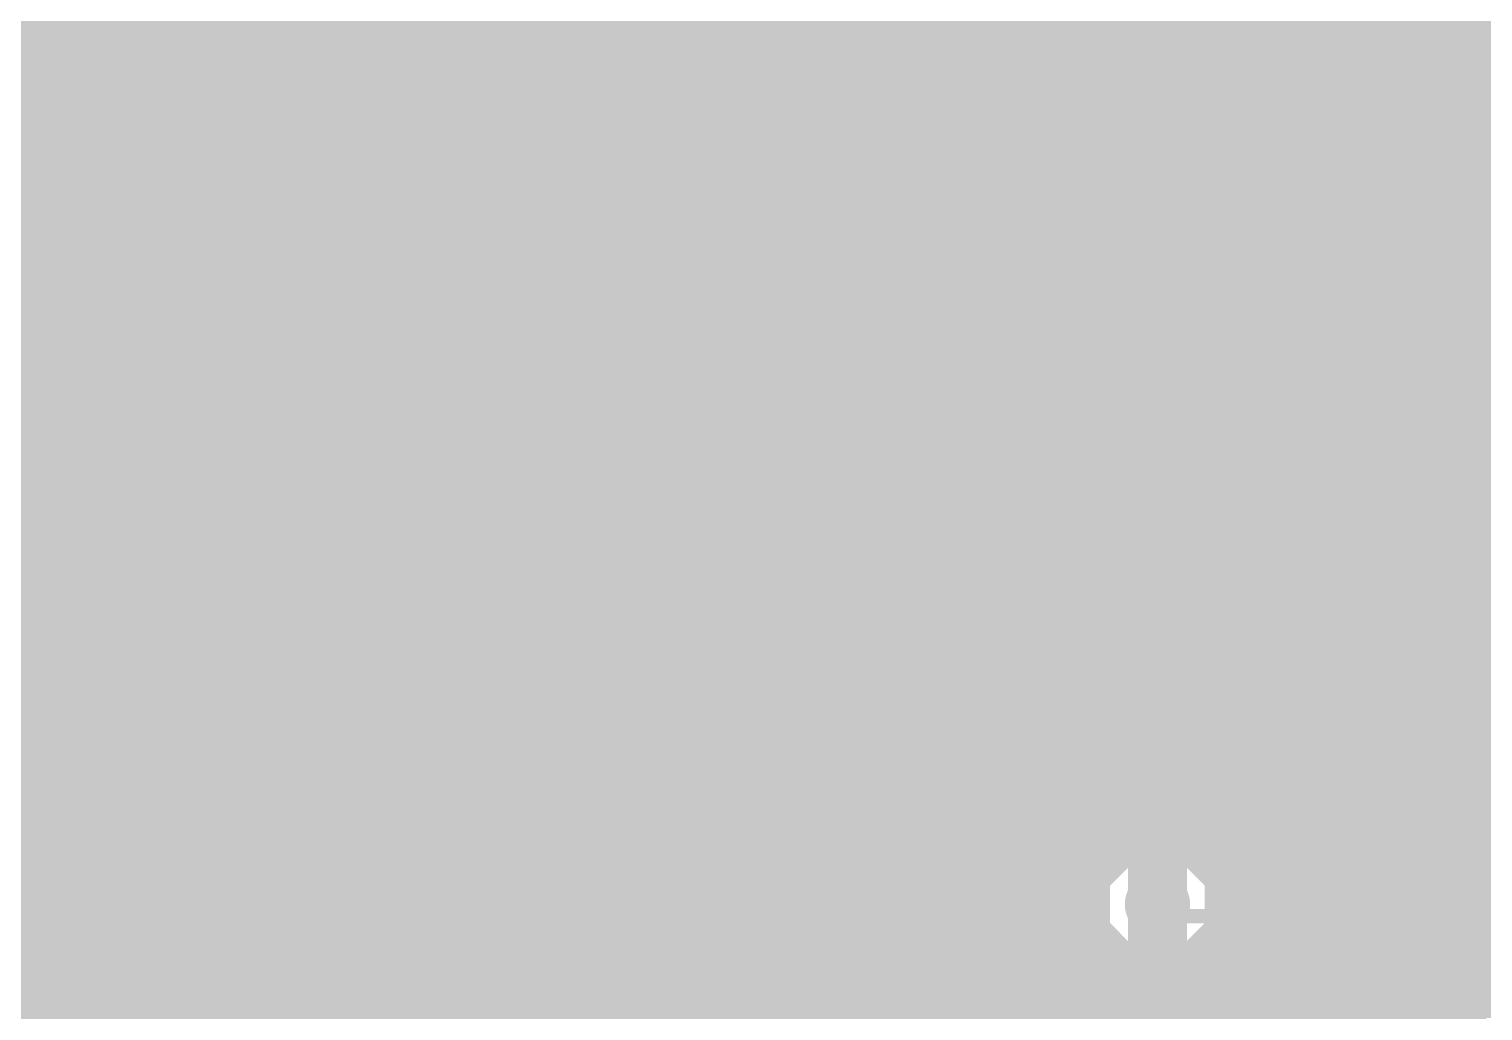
# Model space of a CAD drawing. Extents: x -5 to 208, y -5 to 206.
# Drawn here: x 35.77 to 51.37, y 88.9 to 99.43 of the extents above; entities that cross this region are included whole.
import ezdxf

# ---------------------------------------------------------------- set-up
doc = ezdxf.new("R2010")
doc.units = 0
doc.header["$MEASUREMENT"] = 0
doc.layers.get('0').update_dxf_attribs({"linetype": 'CONTINUOUS'})
for name, color, linetype in [('22-301-0_BOT', 7, 'CONTINUOUS'), ('22-301-0_DRD', 7, 'CONTINUOUS'), ('22-301-0_IN1', 1, 'CONTINUOUS'), ('22-301-0_IN2', 4, 'CONTINUOUS'), ('22-301-0_SMT', 5, 'CONTINUOUS'), ('22-301-0_SPT', 10, 'CONTINUOUS'), ('22-301-0_SST', 14, 'CONTINUOUS'), ('22-301-0_TOP', 9, 'CONTINUOUS'), ('THRUHOLE_TAP', 13, 'CONTINUOUS')]:
    doc.layers.add(name, color=color, linetype=linetype)

# ---------------------------------------------------------------- blocks, each defined once
blk = doc.blocks.new('ROUND_66')
at = {"const_width": 0.35052}
blk.add_lwpolyline([(-0.17526, 0, 1), (0.17526, 0, 1)], format="xyb", close=True, dxfattribs=at)
blk = doc.blocks.new('ROUND_68')
at = {"const_width": 0.35052}
blk.add_lwpolyline([(-0.17526, 0, 1), (0.17526, 0, 1)], format="xyb", close=True, dxfattribs=at)
blk = doc.blocks.new('RECTANGLE_6')
blk.add_solid([(0.4826, 0.4064), (0.4826, -0.4064), (-0.4826, 0.4064), (-0.4826, -0.4064)])
blk = doc.blocks.new('RECTANGLE_52')
blk.add_solid([(1.5494, 1.2065), (1.5494, -1.2065), (-1.5494, 1.2065), (-1.5494, -1.2065)])
blk = doc.blocks.new('RECTANGLE_53')
blk.add_solid([(0.3048, 0.9525), (0.3048, -0.9525), (-0.3048, 0.9525), (-0.3048, -0.9525)])
blk = doc.blocks.new('ROUND_73')
at = {"const_width": 0.10033}
blk.add_lwpolyline([(-0.050164, 0, 1), (0.050164, 0, 1)], format="xyb", close=True, dxfattribs=at)

msp = doc.modelspace()

# ---------------------------------------------------------------- linework, layer by layer
at = {"layer": '22-301-0_BOT'}
for points, const_width in [([(46.736, 149.2885), (46.736, 96.02216)], 0.254), ([(46.9646, 149.2885), (46.9646, 96.0247)], 0.254), ([(47.1932, 149.2885), (47.1932, 95.96374)], 0.254), ([(47.4218, 149.2885), (47.4218, 95.82404)], 0.254), ([(47.6504, 149.2885), (47.6504, 95.51416)], 0.254), ([(47.879, 149.2885), (47.879, 90.90152)], 0.254), ([(48.1076, 149.2885), (48.1076, 90.8685)], 0.254), ([(48.3362, 149.2885), (48.3362, 90.76944)], 0.254), ([(48.5648, 149.2885), (48.5648, 90.55862)], 0.254), ([(48.7934, 149.2885), (48.7934, 89.27846)], 0.254), ([(49.022, 149.2885), (49.022, 89.04986)], 0.254), ([(49.2506, 149.2885), (49.2506, 88.82126)], 0.254), ([(49.4792, 149.2885), (49.4792, 88.59266)], 0.254), ([(49.7078, 149.2885), (49.7078, 88.36406)], 0.254), ([(49.9364, 149.2885), (49.9364, 88.13546)], 0.254), ([(50.165, 149.2885), (50.165, 87.90686)], 0.254), ([(50.3936, 149.2885), (50.3936, 87.67826)], 0.254), ([(50.6222, 149.2885), (50.6222, 87.44966)], 0.254), ([(50.8508, 149.2885), (50.8508, 87.22106)], 0.254), ([(39.4208, 141.351), (39.4208, 94.83598)], 0.254), ([(41.9354, 141.3891), (41.9354, 90.62466)], 0.254), ([(39.1922, 141.20114), (39.1922, 94.8182)], 0.254), ([(41.7068, 141.1732), (41.7068, 90.39606)], 0.254), ([(42.164, 141.12494), (42.164, 90.73388)], 0.254), ([(39.6494, 141.10208), (39.6494, 94.79026)], 0.254), ([(41.4782, 140.98524), (41.4782, 71.6915)], 0.254), ([(39.878, 140.93952), (39.878, 94.67088)], 0.254), ([(40.1066, 140.8303), (40.1066, 94.41942)], 0.254), ([(41.2496, 140.86078), (41.2496, 71.6915)], 0.254), ([(40.3352, 140.76172), (40.3352, 72.54494)], 0.254), ([(40.5638, 140.73378), (40.5638, 72.40524)], 0.254), ([(40.7924, 140.73886), (40.7924, 72.09536)], 0.254), ([(41.021, 140.7795), (41.021, 71.6915)], 0.254), ([(37.1348, 133.07568), (37.1348, 94.76994)], 0.254), ([(37.3634, 133.08584), (37.3634, 94.8309)], 0.254), ([(38.9636, 133.15188), (38.9636, 94.73438)], 0.254), ([(35.7632, 132.69976), (35.7632, 86.91626)], 0.254), ([(36.9062, 132.72262), (36.9062, 94.63024)], 0.254), ([(37.592, 132.77596), (37.592, 94.82836)], 0.254), ([(38.735, 132.79882), (38.735, 94.55658)], 0.254), ([(35.9918, 132.55752), (35.9918, 81.84134)], 0.254), ([(36.6776, 132.57022), (36.6776, 94.32036)], 0.254), ([(37.8206, 132.63372), (37.8206, 94.75978)], 0.254), ([(38.0492, 132.5753), (38.0492, 94.60738)], 0.254), ([(38.2778, 132.57784), (38.2778, 94.25432)], 0.254), ([(38.5064, 132.64642), (38.5064, 74.03846)], 0.254), ([(36.2204, 132.4991), (36.2204, 82.26298)], 0.254), ([(36.449, 132.50164), (36.449, 82.42808)], 0.254), ([(42.3926, 131.38404), (42.3926, 90.77198)], 0.254), ([(42.6212, 131.07416), (42.6212, 90.74912)], 0.254), ([(42.8498, 130.93192), (42.8498, 90.65768)], 0.254), ([(43.0784, 130.8735), (43.0784, 91.24442)], 0.254), ([(44.6786, 126.30658), (44.6786, 71.6915)], 0.254), ([(43.307, 126.16942), (43.307, 91.49588)], 0.254), ([(43.5356, 125.98908), (43.5356, 91.61526)], 0.254), ([(44.45, 126.05512), (44.45, 91.38158)], 0.254), ([(43.7642, 125.9078), (43.7642, 91.66098)], 0.254), ([(43.9928, 125.89002), (43.9928, 91.6432)], 0.254), ([(44.2214, 125.93574), (44.2214, 91.55938)], 0.254), ([(51.054, 106.4387), (51.054, 87.01786)], 0.254), ([(44.9072, 102.21468), (44.9072, 71.6915)], 0.254), ([(46.5074, 102.14864), (46.5074, 95.95358)], 0.254), ([(45.1358, 101.86162), (45.1358, 71.6915)], 0.254), ([(46.2788, 101.83876), (46.2788, 95.80118)], 0.254), ([(45.3644, 101.70922), (45.3644, 71.6915)], 0.254), ([(45.593, 101.64064), (45.593, 71.6915)], 0.254), ([(45.8216, 101.6381), (45.8216, 71.6915)], 0.254), ([(46.0502, 101.69652), (46.0502, 95.44812)], 0.254), ([(51.054, 99.4918), (27.8765, 99.4918)], 0.254), ([(51.054, 99.2632), (27.8765, 99.2632)], 0.254), ([(51.054, 99.0346), (27.8765, 99.0346)], 0.254), ([(51.054, 98.806), (27.8765, 98.806)], 0.254), ([(51.054, 98.5774), (27.8765, 98.5774)], 0.254), ([(51.054, 98.3488), (27.8765, 98.3488)], 0.254), ([(51.054, 98.1202), (27.8765, 98.1202)], 0.254), ([(51.054, 97.8916), (27.8765, 97.8916)], 0.254), ([(51.054, 97.663), (27.8765, 97.663)], 0.254), ([(51.054, 97.4344), (27.8765, 97.4344)], 0.254), ([(51.054, 97.2058), (27.8765, 97.2058)], 0.254), ([(51.054, 96.9772), (27.88666, 96.9772)], 0.254), ([(51.054, 96.7486), (28.11526, 96.7486)], 0.254), ([(51.054, 96.52), (28.34386, 96.52)], 0.254), ([(51.054, 96.2914), (28.57246, 96.2914)], 0.254), ([(51.054, 96.0628), (28.80106, 96.0628)], 0.254), ([(46.31436, 95.8342), (29.02966, 95.8342)], 0.254), ([(51.054, 95.8342), (47.4091, 95.8342)], 0.254), ([(46.12132, 95.6056), (29.25826, 95.6056)], 0.254), ([(51.054, 95.6056), (47.60468, 95.6056)], 0.254), ([(46.02988, 95.377), (29.48686, 95.377)], 0.254), ([(51.054, 95.377), (47.69612, 95.377)], 0.254), ([(46.00448, 95.1484), (29.71546, 95.1484)], 0.254), ([(51.054, 95.1484), (47.71898, 95.1484)], 0.254), ([(46.04258, 94.9198), (29.94406, 94.9198)], 0.254), ([(46.0502, 94.89948), (46.0502, 93.69552)], 0.254), ([(47.6504, 94.83344), (47.6504, 93.76156)], 0.254), ([(51.054, 94.9198), (47.68088, 94.9198)], 0.254), ([(36.98494, 94.6912), (30.17266, 94.6912)], 0.254), ([(38.88994, 94.6912), (37.94506, 94.6912)], 0.254), ([(46.15434, 94.6912), (39.85006, 94.6912)], 0.254), ([(51.054, 94.6912), (47.57166, 94.6912)], 0.254), ([(36.75634, 94.4626), (30.40126, 94.4626)], 0.254), ([(38.66134, 94.4626), (38.17366, 94.4626)], 0.254), ([(46.38294, 94.4626), (40.07866, 94.4626)], 0.254), ([(46.2788, 94.54642), (46.2788, 94.04858)], 0.254), ([(51.054, 94.4626), (47.34306, 94.4626)], 0.254), ([(47.4218, 94.52356), (47.4218, 94.07144)], 0.254), ([(46.5074, 94.39402), (46.5074, 94.20098)], 0.254), ([(46.736, 94.32544), (46.736, 94.26956)], 0.254), ([(46.9646, 94.3229), (46.9646, 94.2721)], 0.254), ([(47.1932, 94.38132), (47.1932, 94.21114)], 0.254), ([(36.64458, 94.234), (30.62986, 94.234)], 0.254), ([(38.54958, 94.234), (38.28288, 94.234)], 0.254), ([(46.58868, 94.234), (40.18788, 94.234)], 0.254), ([(51.054, 94.234), (47.13732, 94.234)], 0.254), ([(36.60648, 94.0054), (30.85846, 94.0054)], 0.254), ([(38.51148, 94.0054), (38.32098, 94.0054)], 0.254), ([(46.23562, 94.0054), (40.22598, 94.0054)], 0.254), ([(51.054, 94.0054), (47.49038, 94.0054)], 0.254), ([(36.63188, 93.7768), (31.08706, 93.7768)], 0.254), ([(38.2778, 93.70568), (38.2778, 74.26706)], 0.254), ([(38.53688, 93.7768), (38.29812, 93.7768)], 0.254), ([(46.08322, 93.7768), (40.20312, 93.7768)], 0.254), ([(51.054, 93.7768), (47.64278, 93.7768)], 0.254), ([(36.72332, 93.5482), (31.31566, 93.5482)], 0.254), ([(36.6776, 93.63964), (36.6776, 82.50428)], 0.254), ([(38.62832, 93.5482), (38.20668, 93.5482)], 0.254), ([(40.1066, 93.54058), (40.1066, 72.6059)], 0.254), ([(46.01464, 93.5482), (40.11168, 93.5482)], 0.254), ([(51.054, 93.5482), (47.71136, 93.5482)], 0.254), ([(38.735, 93.40342), (38.735, 73.80986)], 0.254), ([(36.91636, 93.3196), (31.54426, 93.3196)], 0.254), ([(36.9062, 93.32976), (36.9062, 82.51444)], 0.254), ([(38.82136, 93.3196), (38.0111, 93.3196)], 0.254), ([(38.0492, 93.35262), (38.0492, 74.49566)], 0.254), ([(38.9636, 93.22308), (38.9636, 73.58126)], 0.254), ([(39.878, 93.28912), (39.878, 72.66686)], 0.254), ([(46.0121, 93.3196), (39.9161, 93.3196)], 0.254), ([(51.054, 93.3196), (47.7139, 93.3196)], 0.254), ([(46.07052, 93.091), (31.77286, 93.091)], 0.254), ([(37.1348, 93.18752), (37.1348, 82.4611)], 0.254), ([(37.3634, 93.1291), (37.3634, 82.33156)], 0.254), ([(37.592, 93.13164), (37.592, 82.0547)], 0.254), ([(37.8206, 93.20022), (37.8206, 74.72426)], 0.254), ([(39.1922, 93.1418), (39.1922, 73.35266)], 0.254), ([(39.4208, 93.12402), (39.4208, 73.12406)], 0.254), ([(39.6494, 93.16974), (39.6494, 72.89546)], 0.254), ([(46.0502, 93.14688), (46.0502, 71.6915)], 0.254), ([(47.6504, 93.08084), (47.6504, 90.8685)], 0.254), ([(51.054, 93.091), (47.65294, 93.091)], 0.254), ([(46.21276, 92.8624), (32.00146, 92.8624)], 0.254), ([(46.2788, 92.79382), (46.2788, 71.6915)], 0.254), ([(47.4218, 92.77096), (47.4218, 90.76944)], 0.254), ([(51.054, 92.8624), (47.51324, 92.8624)], 0.254), ([(46.52264, 92.6338), (32.23006, 92.6338)], 0.254), ([(46.5074, 92.64142), (46.5074, 71.6915)], 0.254), ([(47.1932, 92.62872), (47.1932, 90.55862)], 0.254), ([(51.054, 92.6338), (47.20336, 92.6338)], 0.254), ([(46.736, 92.57284), (46.736, 71.6915)], 0.254), ([(46.9646, 92.5703), (46.9646, 71.6915)], 0.254), ([(51.054, 92.4052), (32.4358, 92.4052)], 0.254), ([(51.054, 92.1766), (32.54248, 92.1766)], 0.254), ([(51.054, 91.948), (32.5755, 91.948)], 0.254), ([(51.054, 91.7194), (32.5755, 91.7194)], 0.254), ([(43.29938, 91.4908), (32.5755, 91.4908)], 0.254), ([(51.054, 91.4908), (44.33062, 91.4908)], 0.254), ([(43.08856, 91.2622), (32.5755, 91.2622)], 0.254), ([(51.054, 91.2622), (44.54144, 91.2622)], 0.254), ([(42.98696, 91.0336), (32.5755, 91.0336)], 0.254), ([(51.054, 91.0336), (44.6405, 91.0336)], 0.254), ([(42.95648, 90.805), (32.5755, 90.805)], 0.254), ([(47.4853, 90.805), (44.67352, 90.805)], 0.254), ([(51.054, 90.805), (48.2727, 90.805)], 0.254), ([(41.86936, 90.5764), (32.5755, 90.5764)], 0.254), ([(42.98696, 90.5764), (42.9641, 90.5764)], 0.254), ([(47.2059, 90.5764), (44.6405, 90.5764)], 0.254), ([(51.054, 90.5764), (48.54956, 90.5764)], 0.254), ([(41.67632, 90.3478), (32.5755, 90.3478)], 0.254), ([(47.07636, 90.3478), (44.54144, 90.3478)], 0.254), ([(51.054, 90.3478), (48.6791, 90.3478)], 0.254), ([(41.58488, 90.1192), (32.5755, 90.1192)], 0.254), ([(43.29938, 90.1192), (43.25112, 90.1192)], 0.254), ([(43.307, 90.11412), (43.307, 71.6915)], 0.254), ([(47.02556, 90.1192), (44.33062, 90.1192)], 0.254), ([(44.45, 90.22842), (44.45, 71.6915)], 0.254), ([(79.375, 83.82), (77.216, 85.979), (50.927, 85.979), (47.879, 89.027), (47.879, 90.043)], 0.635), ([(51.054, 90.1192), (48.73244, 90.1192)], 0.254), ([(43.5356, 89.99474), (43.5356, 71.6915)], 0.254), ([(43.7642, 89.94902), (43.7642, 71.6915)], 0.254), ([(43.9928, 89.9668), (43.9928, 71.6915)], 0.254), ([(44.2214, 90.04808), (44.2214, 71.6915)], 0.254), ([(41.55948, 89.8906), (32.5755, 89.8906)], 0.254), ([(47.03572, 89.8906), (43.27398, 89.8906)], 0.254), ([(47.0535, 89.80932), (47.0535, 89.027)], 0.254), ([(48.7045, 89.80932), (48.7045, 89.36736)], 0.254), ([(51.054, 89.8906), (48.72228, 89.8906)], 0.254), ([(41.59758, 89.662), (32.5755, 89.662)], 0.254), ([(47.0535, 89.662), (43.23588, 89.662)], 0.254), ([(51.054, 89.662), (48.7045, 89.662)], 0.254), ([(41.70934, 89.4334), (32.5755, 89.4334)], 0.254), ([(41.7068, 89.43594), (41.7068, 71.6915)], 0.254), ([(43.0784, 89.36736), (43.0784, 71.6915)], 0.254), ([(47.0535, 89.4334), (43.12666, 89.4334)], 0.254), ([(51.054, 89.4334), (48.7045, 89.4334)], 0.254), ([(48.7045, 89.36736), (51.054, 87.01786)], 0.254), ([(41.93794, 89.2048), (32.5755, 89.2048)], 0.254), ([(41.9354, 89.20734), (41.9354, 71.6915)], 0.254), ([(42.8498, 89.17432), (42.8498, 71.6915)], 0.254), ([(47.0535, 89.2048), (42.89806, 89.2048)], 0.254), ([(51.054, 89.2048), (48.86706, 89.2048)], 0.254), ([(42.164, 89.09558), (42.164, 71.6915)], 0.254), ([(42.3926, 89.05748), (42.3926, 71.6915)], 0.254), ([(42.6212, 89.08288), (42.6212, 71.6915)], 0.254), ([(47.0535, 88.9762), (32.5755, 88.9762)], 0.254), ([(51.054, 88.9762), (49.09566, 88.9762)], 0.254)]:
    msp.add_lwpolyline(points, dxfattribs=dict(at, const_width=const_width))
at = {"layer": '22-301-0_BOT', "const_width": 0.254}
for points in [[(46.863, 96.03232, 0.4142136), (46.00448, 95.1738)], [(47.72152, 95.1738, 0.4142136), (46.863, 96.03232)], [(46.00448, 95.1738, 0.4142136), (46.863, 94.31528)], [(46.863, 94.31528, 0.4142136), (47.72152, 95.1738)], [(37.465, 94.83852, 0.4142136), (36.60648, 93.98)], [(37.465, 94.83852, 0.4142136), (36.60648, 93.98)], [(38.32352, 93.98, 0.4142136), (37.465, 94.83852)], [(38.32352, 93.98, 0.4142136), (37.465, 94.83852)], [(39.37, 94.83852, 0.4142136), (38.51148, 93.98)], [(39.37, 94.83852, 0.4142136), (38.51148, 93.98)], [(40.22852, 93.98, 0.4142136), (39.37, 94.83852)], [(40.22852, 93.98, 0.4142136), (39.37, 94.83852)], [(46.863, 94.27972, 0.4142136), (46.00448, 93.4212)], [(47.72152, 93.4212, 0.4142136), (46.863, 94.27972)], [(36.60648, 93.98, 0.4142136), (37.465, 93.12148)], [(36.60648, 93.98, 0.4142136), (37.465, 93.12148)], [(37.465, 93.12148, 0.4142136), (38.32352, 93.98)], [(37.465, 93.12148, 0.4142136), (38.32352, 93.98)], [(38.51148, 93.98, 0.4142136), (39.37, 93.12148)], [(38.51148, 93.98, 0.4142136), (39.37, 93.12148)], [(39.37, 93.12148, 0.4142136), (40.22852, 93.98)], [(39.37, 93.12148, 0.4142136), (40.22852, 93.98)], [(46.00448, 93.4212, 0.4142136), (46.863, 92.56268)], [(46.863, 92.56268, 0.4142136), (47.72152, 93.4212)], [(43.815, 91.66352, 0.4142136), (42.95648, 90.805)], [(43.815, 91.66352, 0.4142136), (42.95648, 90.805)], [(44.67352, 90.805, 0.4142136), (43.815, 91.66352)], [(44.67352, 90.805, 0.4142136), (43.815, 91.66352)], [(47.879, 90.90152, 0.4142136), (47.02048, 90.043)], [(48.73752, 90.043, 0.4142136), (47.879, 90.90152)], [(42.418, 90.77452, 0.4142136), (41.55948, 89.916)], [(42.99712, 90.54846, 0.1875025), (42.418, 90.77355)], [(42.95648, 90.805, 0.0761333), (42.99583, 90.54805)], [(42.95648, 90.805, 0.0761333), (42.99583, 90.54805)], [(43.815, 89.94648, 0.4142136), (44.67352, 90.805)], [(43.815, 89.94648, 0.4142136), (44.67352, 90.805)], [(43.23588, 90.17, 0.186986), (43.815, 89.94558)], [(43.23588, 90.17, 0.186986), (43.815, 89.94558)], [(43.27652, 89.916, 0.0754212), (43.23789, 90.17062)], [(47.02048, 90.043, 0.0690747), (47.05294, 89.80916)], [(48.7045, 89.80932, 0.0690745), (48.73694, 90.043)], [(41.55948, 89.916, 0.4142136), (42.418, 89.05748)], [(42.418, 89.05748, 0.4142136), (43.27652, 89.916)], [(47.0535, 89.027, 0.1989124), (47.29528, 88.44328)], [(47.0535, 89.027, 0.1989124), (47.29528, 88.44328)]]:
    msp.add_lwpolyline(points, format="xyb", dxfattribs=at)
at = {"layer": '22-301-0_DRD', "const_width": 0.254}
for points in [[(46.609, 95.8088), (46.228, 95.4278)], [(47.117, 95.8088), (46.609, 95.8088)], [(47.498, 95.4278), (47.117, 95.8088)], [(46.228, 95.4278), (46.228, 94.9198)], [(47.498, 94.9198), (47.498, 95.4278)], [(46.228, 94.9198), (46.609, 94.5388)], [(47.117, 94.5388), (47.498, 94.9198)], [(37.211, 94.615), (36.83, 94.234)], [(37.211, 94.615), (36.83, 94.234)], [(37.211, 94.615), (36.83, 94.234)], [(37.719, 94.615), (37.211, 94.615)], [(37.719, 94.615), (37.211, 94.615)], [(37.719, 94.615), (37.211, 94.615)], [(38.1, 94.234), (37.719, 94.615)], [(38.1, 94.234), (37.719, 94.615)], [(38.1, 94.234), (37.719, 94.615)], [(39.116, 94.615), (38.735, 94.234)], [(39.116, 94.615), (38.735, 94.234)], [(39.624, 94.615), (39.116, 94.615)], [(39.624, 94.615), (39.116, 94.615)], [(40.005, 94.234), (39.624, 94.615)], [(40.005, 94.234), (39.624, 94.615)], [(46.609, 94.5388), (47.117, 94.5388)], [(36.83, 94.234), (36.83, 93.726)], [(36.83, 94.234), (36.83, 93.726)], [(36.83, 94.234), (36.83, 93.726)], [(38.1, 93.726), (38.1, 94.234)], [(38.1, 93.726), (38.1, 94.234)], [(38.1, 93.726), (38.1, 94.234)], [(38.735, 94.234), (38.735, 93.726)], [(38.735, 94.234), (38.735, 93.726)], [(40.005, 93.726), (40.005, 94.234)], [(40.005, 93.726), (40.005, 94.234)], [(46.609, 94.0562), (46.228, 93.6752)], [(46.609, 94.0562), (46.228, 93.6752)], [(47.117, 94.0562), (46.609, 94.0562)], [(47.117, 94.0562), (46.609, 94.0562)], [(47.498, 93.6752), (47.117, 94.0562)], [(47.498, 93.6752), (47.117, 94.0562)], [(36.83, 93.726), (37.211, 93.345)], [(36.83, 93.726), (37.211, 93.345)], [(36.83, 93.726), (37.211, 93.345)], [(37.719, 93.345), (38.1, 93.726)], [(37.719, 93.345), (38.1, 93.726)], [(37.719, 93.345), (38.1, 93.726)], [(38.735, 93.726), (39.116, 93.345)], [(38.735, 93.726), (39.116, 93.345)], [(39.624, 93.345), (40.005, 93.726)], [(39.624, 93.345), (40.005, 93.726)], [(46.228, 93.6752), (46.228, 93.1672)], [(46.228, 93.6752), (46.228, 93.1672)], [(47.498, 93.1672), (47.498, 93.6752)], [(47.498, 93.1672), (47.498, 93.6752)], [(37.211, 93.345), (37.719, 93.345)], [(37.211, 93.345), (37.719, 93.345)], [(37.211, 93.345), (37.719, 93.345)], [(39.116, 93.345), (39.624, 93.345)], [(39.116, 93.345), (39.624, 93.345)], [(46.228, 93.1672), (46.609, 92.7862)], [(46.228, 93.1672), (46.609, 92.7862)], [(47.117, 92.7862), (47.498, 93.1672)], [(47.117, 92.7862), (47.498, 93.1672)], [(46.609, 92.7862), (47.117, 92.7862)], [(46.609, 92.7862), (47.117, 92.7862)], [(43.561, 91.44), (43.18, 91.059)], [(43.561, 91.44), (43.18, 91.059)], [(43.561, 91.44), (43.18, 91.059)], [(44.069, 91.44), (43.561, 91.44)], [(44.069, 91.44), (43.561, 91.44)], [(44.069, 91.44), (43.561, 91.44)], [(44.45, 91.059), (44.069, 91.44)], [(44.45, 91.059), (44.069, 91.44)], [(44.45, 91.059), (44.069, 91.44)], [(43.18, 91.059), (43.18, 90.551)], [(43.18, 91.059), (43.18, 90.551)], [(43.18, 91.059), (43.18, 90.551)], [(44.45, 90.551), (44.45, 91.059)], [(44.45, 90.551), (44.45, 91.059)], [(44.45, 90.551), (44.45, 91.059)], [(42.164, 90.551), (41.783, 90.17)], [(42.164, 90.551), (41.783, 90.17)], [(42.672, 90.551), (42.164, 90.551)], [(42.672, 90.551), (42.164, 90.551)], [(43.053, 90.17), (42.672, 90.551)], [(43.053, 90.17), (42.672, 90.551)], [(43.18, 90.551), (43.561, 90.17)], [(43.18, 90.551), (43.561, 90.17)], [(43.18, 90.551), (43.561, 90.17)], [(44.069, 90.17), (44.45, 90.551)], [(44.069, 90.17), (44.45, 90.551)], [(44.069, 90.17), (44.45, 90.551)], [(47.625, 90.678), (47.244, 90.297)], [(48.133, 90.678), (47.625, 90.678)], [(48.514, 90.297), (48.133, 90.678)], [(47.244, 90.297), (47.244, 89.789)], [(48.514, 89.789), (48.514, 90.297)], [(41.783, 90.17), (41.783, 89.662)], [(41.783, 90.17), (41.783, 89.662)], [(43.053, 89.662), (43.053, 90.17)], [(43.053, 89.662), (43.053, 90.17)], [(43.561, 90.17), (44.069, 90.17)], [(43.561, 90.17), (44.069, 90.17)], [(43.561, 90.17), (44.069, 90.17)], [(47.244, 89.789), (47.625, 89.408)], [(48.133, 89.408), (48.514, 89.789)], [(41.783, 89.662), (42.164, 89.281)], [(41.783, 89.662), (42.164, 89.281)], [(42.672, 89.281), (43.053, 89.662)], [(42.672, 89.281), (43.053, 89.662)], [(47.625, 89.408), (48.133, 89.408)], [(42.164, 89.281), (42.672, 89.281)], [(42.164, 89.281), (42.672, 89.281)]]:
    msp.add_lwpolyline(points, dxfattribs=at)
at = {"layer": '22-301-0_IN1', "const_width": 0.254}
for points in [[(35.7378, 111.8108), (35.7378, 78.359)], [(35.9664, 111.8108), (35.9664, 78.359)], [(36.195, 111.8108), (36.195, 78.359)], [(36.4236, 111.8108), (36.4236, 78.359)], [(36.6522, 111.8108), (36.6522, 78.359)], [(36.8808, 111.8108), (36.8808, 78.359)], [(37.1094, 111.8108), (37.1094, 78.359)], [(37.338, 111.8108), (37.338, 78.359)], [(37.5666, 111.8108), (37.5666, 78.359)], [(37.7952, 111.8108), (37.7952, 78.359)], [(38.0238, 111.8108), (38.0238, 78.359)], [(38.2524, 111.8108), (38.2524, 78.359)], [(38.481, 111.8108), (38.481, 78.359)], [(38.7096, 111.8108), (38.7096, 78.359)], [(38.9382, 111.8108), (38.9382, 78.359)], [(39.1668, 111.8108), (39.1668, 78.359)], [(39.3954, 111.8108), (39.3954, 78.359)], [(39.624, 111.8108), (39.624, 78.359)], [(39.8526, 111.8108), (39.8526, 78.359)], [(40.0812, 111.8108), (40.0812, 78.359)], [(40.3098, 111.8108), (40.3098, 78.359)], [(40.5384, 111.8108), (40.5384, 78.359)], [(40.767, 111.8108), (40.767, 78.359)], [(40.9956, 111.8108), (40.9956, 78.359)], [(41.2242, 111.8108), (41.2242, 78.359)], [(41.4528, 111.8108), (41.4528, 78.359)], [(41.6814, 111.8108), (41.6814, 68.48856)], [(41.91, 111.8108), (41.91, 68.1863)], [(42.1386, 111.8108), (42.1386, 42.672)], [(42.3672, 111.8108), (42.3672, 42.672)], [(42.5958, 111.8108), (42.5958, 42.672)], [(42.8244, 111.8108), (42.8244, 42.672)], [(43.053, 111.8108), (43.053, 42.672)], [(43.2816, 111.8108), (43.2816, 42.672)], [(43.5102, 111.8108), (43.5102, 42.672)], [(43.7388, 111.8108), (43.7388, 42.672)], [(43.9674, 111.8108), (43.9674, 42.672)], [(44.196, 111.8108), (44.196, 68.39712)], [(44.4246, 111.8108), (44.4246, 68.56476)], [(44.6532, 111.8108), (44.6532, 68.62318)], [(44.8818, 111.8108), (44.8818, 68.60032)], [(45.1104, 111.8108), (45.1104, 68.48856)], [(45.339, 111.8108), (45.339, 68.1863)], [(45.5676, 111.8108), (45.5676, 42.672)], [(45.7962, 111.8108), (45.7962, 45.76318)], [(46.0248, 111.8108), (46.0248, 45.95876)], [(46.2534, 111.8108), (46.2534, 66.46672)], [(46.482, 111.8108), (46.482, 66.73088)], [(46.7106, 111.8108), (46.7106, 66.82994)], [(46.9392, 111.8108), (46.9392, 66.84264)], [(47.1678, 111.8108), (47.1678, 66.77406)], [(47.3964, 111.8108), (47.3964, 90.52052)], [(47.625, 111.8108), (47.625, 90.67292)], [(47.8536, 111.8108), (47.8536, 90.72118)], [(48.0822, 111.8108), (48.0822, 90.6907)], [(48.3108, 111.8108), (48.3108, 90.56878)], [(48.5394, 111.8108), (48.5394, 90.20302)], [(48.768, 111.8108), (48.768, 71.40956)], [(48.9966, 111.8108), (48.9966, 71.1073)], [(49.2252, 111.8108), (49.2252, 42.672)], [(49.4538, 111.8108), (49.4538, 49.90592)], [(49.6824, 111.8108), (49.6824, 50.04308)], [(49.911, 111.8108), (49.911, 50.08372)], [(50.1396, 111.8108), (50.1396, 50.04308)], [(50.3682, 111.8108), (50.3682, 75.04684)], [(50.5968, 111.8108), (50.5968, 75.23226)], [(50.8254, 111.8108), (50.8254, 75.30084)], [(51.054, 111.8108), (51.054, 75.28814)], [(51.2826, 111.8108), (51.2826, 75.18908)], [(93.599, 99.4664), (4.191, 99.4664)], [(93.599, 99.2378), (4.191, 99.2378)], [(93.599, 99.0092), (4.191, 99.0092)], [(93.599, 98.7806), (4.191, 98.7806)], [(53.99278, 98.552), (4.191, 98.552)], [(53.78704, 98.3234), (4.191, 98.3234)], [(53.67782, 98.0948), (4.191, 98.0948)], [(53.6321, 97.8662), (4.191, 97.8662)], [(53.64226, 97.6376), (4.191, 97.6376)], [(53.7083, 97.409), (4.191, 97.409)], [(53.84292, 97.1804), (4.191, 97.1804)], [(54.102, 96.9518), (4.191, 96.9518)], [(93.599, 96.7232), (4.191, 96.7232)], [(93.599, 96.4946), (4.191, 96.4946)], [(93.599, 96.266), (4.191, 96.266)], [(93.599, 96.0374), (4.191, 96.0374)], [(93.599, 95.8088), (4.191, 95.8088)], [(93.599, 95.5802), (4.191, 95.5802)], [(93.599, 95.3516), (4.191, 95.3516)], [(93.599, 95.123), (4.191, 95.123)], [(54.25694, 94.8944), (4.191, 94.8944)], [(53.90896, 94.6658), (4.191, 94.6658)], [(53.74386, 94.4372), (4.191, 94.4372)], [(53.6575, 94.2086), (4.191, 94.2086)], [(53.62956, 93.98), (4.191, 93.98)], [(53.6575, 93.7514), (4.191, 93.7514)], [(53.74386, 93.5228), (4.191, 93.5228)], [(53.90896, 93.2942), (4.191, 93.2942)], [(54.25694, 93.0656), (4.191, 93.0656)], [(93.599, 92.837), (4.191, 92.837)], [(93.599, 92.6084), (27.72664, 92.6084)], [(93.599, 92.3798), (27.91206, 92.3798)], [(93.599, 92.1512), (27.98064, 92.1512)], [(93.599, 91.9226), (27.96794, 91.9226)], [(93.599, 91.694), (27.86888, 91.694)], [(93.599, 91.4654), (27.60472, 91.4654)], [(93.599, 91.2368), (4.191, 91.2368)], [(54.102, 91.0082), (4.191, 91.0082)], [(53.84292, 90.7796), (4.191, 90.7796)], [(47.42688, 90.551), (4.191, 90.551)], [(53.7083, 90.551), (48.33112, 90.551)], [(47.25924, 90.3224), (4.191, 90.3224)], [(53.64226, 90.3224), (48.49876, 90.3224)], [(47.20082, 90.0938), (4.191, 90.0938)], [(53.6321, 90.0938), (48.55718, 90.0938)], [(47.22114, 89.8652), (4.191, 89.8652)], [(53.67782, 89.8652), (48.53432, 89.8652)], [(48.5394, 89.88044), (48.5394, 71.52132)], [(47.3329, 89.6366), (4.191, 89.6366)], [(53.78704, 89.6366), (48.42256, 89.6366)], [(47.3964, 89.56294), (47.3964, 66.58864)], [(48.3108, 89.51722), (48.3108, 71.54418)], [(47.63516, 89.408), (4.191, 89.408)], [(47.625, 89.41308), (47.625, 48.64608)], [(47.8536, 89.36228), (47.8536, 71.31812)], [(48.0822, 89.39276), (48.0822, 71.48576)], [(53.99278, 89.408), (48.1203, 89.408)], [(93.599, 89.1794), (4.191, 89.1794)], [(93.599, 88.9508), (4.191, 88.9508)]]:
    msp.add_lwpolyline(points, dxfattribs=at)
for points in [[(47.879, 90.72372, 0.4142136), (47.19828, 90.043)], [(48.55972, 90.043, 0.4142136), (47.879, 90.72372)], [(47.19828, 90.043, 0.4142136), (47.879, 89.36228)], [(47.879, 89.36228, 0.4142136), (48.55972, 90.043)]]:
    msp.add_lwpolyline(points, format="xyb", dxfattribs=at)
at = {"layer": '22-301-0_IN2', "const_width": 0.254}
for points in [[(35.7378, 112.141), (35.7378, 78.486)], [(35.9664, 112.141), (35.9664, 78.486)], [(36.195, 112.141), (36.195, 78.486)], [(36.4236, 112.141), (36.4236, 78.486)], [(36.6522, 112.141), (36.6522, 78.486)], [(36.8808, 112.141), (36.8808, 78.486)], [(37.1094, 112.141), (37.1094, 78.486)], [(37.338, 112.141), (37.338, 78.486)], [(37.5666, 112.141), (37.5666, 78.486)], [(37.7952, 112.141), (37.7952, 78.486)], [(38.0238, 112.141), (38.0238, 78.486)], [(38.2524, 112.141), (38.2524, 78.486)], [(38.481, 112.141), (38.481, 78.486)], [(38.7096, 112.141), (38.7096, 78.486)], [(38.9382, 112.141), (38.9382, 78.486)], [(39.1668, 112.141), (39.1668, 78.486)], [(39.3954, 112.141), (39.3954, 78.486)], [(39.624, 112.141), (39.624, 78.486)], [(39.8526, 112.141), (39.8526, 78.486)], [(40.0812, 112.141), (40.0812, 78.486)], [(40.3098, 112.141), (40.3098, 78.486)], [(40.5384, 112.141), (40.5384, 78.486)], [(40.767, 112.141), (40.767, 78.486)], [(40.9956, 112.141), (40.9956, 78.486)], [(41.2242, 112.141), (41.2242, 78.486)], [(41.4528, 112.141), (41.4528, 78.486)], [(41.6814, 112.141), (41.6814, 68.48856)], [(41.91, 112.141), (41.91, 68.1863)], [(42.1386, 112.141), (42.1386, 42.799)], [(42.3672, 112.141), (42.3672, 42.799)], [(42.5958, 112.141), (42.5958, 42.799)], [(42.8244, 112.141), (42.8244, 42.799)], [(43.053, 112.141), (43.053, 42.799)], [(43.2816, 112.141), (43.2816, 42.799)], [(43.5102, 112.141), (43.5102, 42.799)], [(43.7388, 112.141), (43.7388, 42.799)], [(43.9674, 112.141), (43.9674, 42.799)], [(44.196, 112.141), (44.196, 68.39712)], [(44.4246, 112.141), (44.4246, 68.56476)], [(44.6532, 112.141), (44.6532, 68.62318)], [(44.8818, 112.141), (44.8818, 68.60032)], [(45.1104, 112.141), (45.1104, 68.48856)], [(45.339, 112.141), (45.339, 68.1863)], [(45.5676, 112.141), (45.5676, 42.799)], [(45.7962, 112.141), (45.7962, 45.76318)], [(46.0248, 112.141), (46.0248, 45.95876)], [(46.2534, 112.141), (46.2534, 66.46672)], [(46.482, 112.141), (46.482, 66.73088)], [(46.7106, 112.141), (46.7106, 66.82994)], [(46.9392, 112.141), (46.9392, 66.84264)], [(47.1678, 112.141), (47.1678, 66.77406)], [(47.3964, 112.141), (47.3964, 90.52052)], [(47.625, 112.141), (47.625, 90.67292)], [(47.8536, 112.141), (47.8536, 90.72118)], [(48.0822, 112.141), (48.0822, 90.6907)], [(48.3108, 112.141), (48.3108, 90.56878)], [(48.5394, 112.141), (48.5394, 90.20302)], [(48.768, 112.141), (48.768, 71.40956)], [(48.9966, 112.141), (48.9966, 71.1073)], [(49.2252, 112.141), (49.2252, 42.799)], [(49.4538, 112.141), (49.4538, 49.90592)], [(49.6824, 112.141), (49.6824, 50.04308)], [(49.911, 112.141), (49.911, 50.08372)], [(50.1396, 112.141), (50.1396, 50.04308)], [(50.3682, 112.141), (50.3682, 75.04684)], [(50.5968, 112.141), (50.5968, 75.23226)], [(50.8254, 112.141), (50.8254, 75.30084)], [(51.054, 112.141), (51.054, 75.28814)], [(51.2826, 112.141), (51.2826, 75.18908)], [(96.266, 99.5172), (4.191, 99.5172)], [(96.266, 99.2886), (4.191, 99.2886)], [(96.266, 99.06), (4.191, 99.06)], [(96.266, 98.8314), (4.191, 98.8314)], [(54.0639, 98.6028), (4.191, 98.6028)], [(53.8226, 98.3742), (4.191, 98.3742)], [(53.6956, 98.1456), (4.191, 98.1456)], [(53.63718, 97.917), (4.191, 97.917)], [(53.63464, 97.6884), (4.191, 97.6884)], [(53.68798, 97.4598), (4.191, 97.4598)], [(53.80482, 97.2312), (4.191, 97.2312)], [(54.0258, 97.0026), (4.191, 97.0026)], [(96.266, 96.774), (4.191, 96.774)], [(96.266, 96.5454), (4.191, 96.5454)], [(96.266, 96.3168), (4.191, 96.3168)], [(96.266, 96.0882), (4.191, 96.0882)], [(96.266, 95.8596), (4.191, 95.8596)], [(96.266, 95.631), (4.191, 95.631)], [(96.266, 95.4024), (4.191, 95.4024)], [(96.266, 95.1738), (4.191, 95.1738)], [(54.44236, 94.9452), (4.191, 94.9452)], [(53.96484, 94.7166), (4.191, 94.7166)], [(53.7718, 94.488), (4.191, 94.488)], [(53.6702, 94.2594), (4.191, 94.2594)], [(53.6321, 94.0308), (4.191, 94.0308)], [(53.64734, 93.8022), (4.191, 93.8022)], [(53.71846, 93.5736), (4.191, 93.5736)], [(53.86324, 93.345), (4.191, 93.345)], [(54.14772, 93.1164), (4.191, 93.1164)], [(96.266, 92.8878), (4.191, 92.8878)], [(96.266, 92.6592), (27.65298, 92.6592)], [(96.266, 92.4306), (27.88412, 92.4306)], [(96.266, 92.202), (27.97302, 92.202)], [(96.266, 91.9734), (27.97556, 91.9734)], [(96.266, 91.7448), (27.89936, 91.7448)], [(96.266, 91.5162), (27.69108, 91.5162)], [(96.266, 91.2876), (4.191, 91.2876)], [(54.19852, 91.059), (4.191, 91.059)], [(53.8861, 90.8304), (4.191, 90.8304)], [(47.49038, 90.6018), (4.191, 90.6018)], [(53.73116, 90.6018), (48.26508, 90.6018)], [(47.28464, 90.3732), (4.191, 90.3732)], [(53.65242, 90.3732), (48.47336, 90.3732)], [(47.2059, 90.1446), (4.191, 90.1446)], [(53.62956, 90.1446), (48.54956, 90.1446)], [(47.21098, 89.916), (4.191, 89.916)], [(48.5394, 89.88044), (48.5394, 71.52132)], [(53.66258, 89.916), (48.54702, 89.916)], [(47.29988, 89.6874), (4.191, 89.6874)], [(53.75656, 89.6874), (48.45812, 89.6874)], [(47.53102, 89.4588), (4.191, 89.4588)], [(47.3964, 89.56294), (47.3964, 66.58864)], [(53.9369, 89.4588), (48.22698, 89.4588)], [(48.3108, 89.51722), (48.3108, 71.54418)], [(47.625, 89.41308), (47.625, 48.64608)], [(47.8536, 89.36228), (47.8536, 71.31812)], [(48.0822, 89.39276), (48.0822, 71.48576)], [(54.33314, 89.2302), (4.191, 89.2302)], [(96.266, 89.0016), (4.191, 89.0016)]]:
    msp.add_lwpolyline(points, dxfattribs=at)
for points in [[(47.879, 90.72372, 0.4142136), (47.19828, 90.043)], [(48.55972, 90.043, 0.4142136), (47.879, 90.72372)], [(47.19828, 90.043, 0.4142136), (47.879, 89.36228)], [(47.879, 89.36228, 0.4142136), (48.55972, 90.043)]]:
    msp.add_lwpolyline(points, format="xyb", dxfattribs=at)
at = {"layer": '22-301-0_SST'}
for points, const_width in [([(43.61942, 98.90506), (43.78706, 98.8441), (43.95724, 98.8441), (44.12742, 98.90506), (44.12742, 99.26066), (43.95724, 99.31908), (43.78706, 99.31908), (43.61942, 99.26066), (43.61942, 98.90506), (43.44924, 98.8441), (43.27906, 98.8441), (43.11142, 98.90506), (43.11142, 99.26066), (43.27906, 99.31908), (43.44924, 99.31908), (43.61942, 99.26066)], 0.1524), ([(37.4904, 99.10572), (37.4904, 98.75012), (37.32276, 98.68916), (37.15258, 98.68916), (36.9824, 98.75012), (36.9824, 99.10572), (37.15258, 99.16414), (37.32276, 99.16414), (37.9984, 98.92792)], 0.1524), ([(39.2684, 99.10572), (39.2684, 98.75012), (39.10076, 98.68916), (38.93058, 98.68916), (38.7604, 98.75012), (38.7604, 99.10572), (38.93058, 99.16414), (39.10076, 99.16414), (39.7764, 98.92792)], 0.1524), ([(41.1734, 98.75012), (41.1734, 99.10572), (41.34358, 99.16414), (41.51376, 99.16414), (41.6814, 99.10572), (41.6814, 98.75012), (41.51376, 98.68916), (41.34358, 98.68916), (40.6654, 98.92792)], 0.1524), ([(43.61942, 98.06686), (43.61942, 98.42246), (43.78706, 98.48088), (43.95724, 98.48088), (44.12742, 98.42246), (44.12742, 98.06686), (43.95724, 98.0059), (43.78706, 98.0059), (43.11142, 98.24466)], 0.1524), ([(37.4904, 98.26752), (37.4904, 97.91192), (37.32276, 97.85096), (37.15258, 97.85096), (36.9824, 97.91192), (36.9824, 98.26752), (37.15258, 98.32594), (37.32276, 98.32594), (37.9984, 98.08972)], 0.1524), ([(38.7604, 98.20656), (39.7764, 97.85096), (39.7764, 98.32594)], 0.1524), ([(40.6654, 97.85096), (40.6654, 98.32594), (41.34358, 97.85096), (41.51376, 97.85096), (41.6814, 97.91192), (41.6814, 98.26752), (41.51376, 98.32594)], 0.1524), ([(36.6395, 97.3455), (36.6395, 94.4245), (38.2778, 94.4245), (38.2778, 97.3455), (36.6395, 97.3455)], 0.1524), ([(38.5445, 97.3455), (38.5445, 94.4245), (40.1828, 94.4245), (40.1828, 97.3455), (38.5445, 97.3455)], 0.1524), ([(40.4495, 97.3455), (40.4495, 94.4245), (42.0878, 94.4245), (42.0878, 97.3455), (40.4495, 97.3455)], 0.1524), ([(44.6405, 94.4245), (44.6405, 97.3455), (43.0022, 97.3455), (43.0022, 94.4245), (44.6405, 94.4245)], 0.1524), ([(46.5455, 94.4245), (46.5455, 97.3455), (44.9072, 97.3455), (44.9072, 94.4245), (46.5455, 94.4245)], 0.1524), ([(47.34306, 96.6343), (47.17542, 96.69526), (47.17542, 97.05086), (47.34306, 97.10928), (48.02124, 97.10928), (48.19142, 97.05086), (48.19142, 96.69526), (48.02124, 96.6343)], 0.1524), ([(47.34306, 96.27108), (47.17542, 96.21266), (47.17542, 95.85706), (47.34306, 95.7961), (47.68342, 95.7961), (47.85106, 95.91548), (47.85106, 96.27108), (48.19142, 96.27108), (48.19142, 95.7961)], 0.1524), ([(47.68342, 95.37446), (47.68342, 95.01886), (47.51324, 94.9579), (47.34306, 94.9579), (47.17542, 95.01886), (47.17542, 95.37446), (47.34306, 95.43288), (47.51324, 95.43288), (48.19142, 95.19666)], 0.1524), ([(44.6405, 91.2495), (44.6405, 94.1705), (43.0022, 94.1705), (43.0022, 91.2495), (44.6405, 91.2495)], 0.1524), ([(44.8945, 94.1705), (44.8945, 91.2495), (46.5328, 91.2495), (46.5328, 94.1705), (44.8945, 94.1705)], 0.1524), ([(37.338, 85.598), (37.592, 85.344), (42.672, 85.344), (42.672, 93.726), (37.338, 93.726), (37.338, 88.773), (37.719, 88.392), (37.338, 88.011), (37.338, 85.598)], 0.254), ([(47.3964, 93.77934), (47.3964, 93.42374), (47.56658, 93.30436), (47.73676, 93.30436), (47.9044, 93.42374), (47.9044, 93.77934), (46.8884, 93.77934)], 0.1524), ([(47.3964, 93.48216), (46.8884, 93.30436)], 0.1524), ([(36.87318, 92.4941), (36.02482, 92.4941), (35.85718, 92.55252), (35.85718, 92.90812), (36.02482, 92.96908), (36.87318, 92.96908)], 0.1524), ([(47.3964, 92.52712), (47.3964, 92.88272), (47.56658, 92.94114), (47.73676, 92.94114), (47.9044, 92.88272), (47.9044, 92.52712), (47.73676, 92.46616), (47.56658, 92.46616), (46.8884, 92.70492)], 0.1524), ([(36.02482, 92.13088), (35.85718, 92.0115), (35.85718, 91.77528), (36.02482, 91.6559), (36.195, 91.6559), (36.53282, 91.89212), (36.87318, 91.6559), (36.87318, 92.13088)], 0.1524), ([(47.22876, 91.62796), (47.22876, 92.10294), (47.9044, 91.86672), (47.9044, 91.74734), (46.8884, 91.74734)], 0.1524), ([(36.36518, 90.87612), (36.53282, 90.8177), (36.703, 90.8177), (36.87318, 90.87612), (36.87318, 91.23172), (36.703, 91.29268), (36.53282, 91.29268), (36.36518, 91.23172), (36.36518, 90.87612), (36.195, 90.8177), (36.02482, 90.8177), (35.85718, 90.87612), (35.85718, 91.23172), (36.02482, 91.29268), (36.195, 91.29268), (36.36518, 91.23172)], 0.1524), ([(46.81982, 89.97188), (46.81982, 90.98788), (46.70044, 90.8177)], 0.1524), ([(44.90466, 90.47988), (45.26026, 90.47988), (45.37964, 90.65006), (45.37964, 90.8177), (45.26026, 90.98788), (44.90466, 90.98788), (44.90466, 89.97188)], 0.1524), ([(46.15942, 90.47988), (45.80382, 90.47988), (45.74286, 90.65006), (45.74286, 90.8177), (45.80382, 90.98788), (46.15942, 90.98788), (46.21784, 90.8177), (46.21784, 90.65006), (45.98162, 89.97188)], 0.1524), ([(45.20184, 90.47988), (45.37964, 89.97188)], 0.1524), ([(37.0205, 87.4395), (37.0205, 90.3605), (35.3822, 90.3605), (35.3822, 87.4395), (37.0205, 87.4395)], 0.1524), ([(42.9895, 90.3605), (42.9895, 87.4395), (44.6278, 87.4395), (44.6278, 90.3605), (42.9895, 90.3605)], 0.1524), ([(46.93666, 89.97188), (46.70044, 89.97188)], 0.1524), ([(47.87392, 89.44102), (47.70374, 89.49944), (47.70374, 89.85504), (47.87392, 89.916), (48.5521, 89.916), (48.71974, 89.85504), (48.71974, 89.49944), (48.5521, 89.44102)], 0.1524), ([(47.87392, 89.0778), (47.70374, 89.01684), (47.70374, 88.66124), (47.87392, 88.60282), (48.21174, 88.60282), (48.38192, 88.7222), (48.38192, 89.0778), (48.71974, 89.0778), (48.71974, 88.60282)], 0.1524)]:
    msp.add_lwpolyline(points, dxfattribs=dict(at, const_width=const_width))
at = {"layer": '22-301-0_TOP'}
for points, const_width in [([(54.61, 51.816), (51.943, 51.816), (50.927, 52.832), (50.927, 55.88), (50.927, 97.79), (47.498, 101.219), (47.498, 105.029), (46.355, 106.172), (46.355, 106.2736)], 0.635), ([(40.64, 86.7537), (40.64, 85.217), (41.148, 84.709), (43.307, 84.709), (44.958, 86.36), (44.958, 87.503), (45.72, 88.265), (48.133, 88.265), (48.895, 89.027), (48.895, 96.012), (47.371, 97.536), (43.434, 97.536), (41.656, 99.314), (31.115, 99.314), (30.48, 99.949), (30.48, 104.51592)], 0.635), ([(37.465, 104.51592), (37.465, 101.473), (38.608, 100.33), (42.164, 100.33), (44.069, 98.425), (47.752, 98.425), (49.911, 96.266), (49.911, 49.403)], 0.635), ([(43.815, 96.5962), (43.1038, 96.5962), (41.275, 98.425), (31.496, 98.425), (28.5496, 95.4786), (28.5496, 95.25)], 0.635), ([(41.275, 96.5962), (41.275, 96.647), (40.386, 97.536), (38.354, 97.536), (37.465, 96.647), (37.465, 96.5962)], 0.635), ([(45.72, 96.5962), (43.815, 96.5962)], 0.635), ([(47.879, 90.043), (47.879, 95.758), (47.0408, 96.5962), (45.72, 96.5962)], 0.635), ([(41.275, 95.1738), (40.9702, 95.1738), (39.5478, 96.5962), (39.37, 96.5962)], 0.254), ([(38.1, 92.3163), (36.3347, 92.3163), (34.9504, 93.7006), (34.9504, 95.25)], 0.635), ([(37.465, 93.98), (37.465, 95.1738)], 0.635), ([(37.465, 95.1738), (37.465, 93.98)], 0.635), ([(37.465, 93.98), (37.465, 95.1738)], 0.635), ([(39.37, 95.1738), (39.37, 93.98), (39.37, 92.3163)], 0.635), ([(40.64, 92.3163), (40.64, 94.107), (41.275, 94.742), (41.275, 95.1738)], 0.635), ([(43.815, 95.1738), (43.815, 93.4212)], 0.635), ([(46.863, 95.1738), (45.72, 95.1738)], 0.635), ([(39.37, 93.98), (39.37, 92.3163)], 0.635), ([(39.37, 92.3163), (39.37, 93.98)], 0.635), ([(45.72, 93.4212), (46.863, 93.4212)], 0.635), ([(45.72, 93.4212), (46.863, 93.4212)], 0.635), ([(36.195, 89.6112), (36.195, 92.3163), (36.3347, 92.3163), (38.1, 92.3163)], 0.635), ([(41.91, 92.3163), (43.4975, 92.3163), (43.815, 91.9988)], 0.635), ([(45.72, 91.9988), (43.815, 91.9988)], 0.635), ([(43.815, 90.805), (43.815, 89.6112)], 0.635), ([(43.815, 90.805), (43.815, 89.6112), (43.815, 90.805)], 0.635), ([(40.005, 89.535), (42.037, 89.535), (42.418, 89.916)], 0.635), ([(40.005, 89.535), (42.037, 89.535), (42.418, 89.916)], 0.635), ([(31.75, 89.62898), (36.17722, 89.62898), (36.195, 89.6112)], 0.635)]:
    msp.add_lwpolyline(points, dxfattribs=dict(at, const_width=const_width))

# ---------------------------------------------------------------- block references
at = {"layer": '22-301-0_BOT'}
for name, p in [('ROUND_68', (46.863, 95.1738)), ('ROUND_68', (37.465, 93.98)), ('ROUND_68', (39.37, 93.98)), ('ROUND_68', (46.863, 93.4212)), ('ROUND_68', (43.815, 90.805)), ('ROUND_66', (47.879, 90.043)), ('ROUND_68', (42.418, 89.916))]:
    msp.add_blockref(name, p, dxfattribs=at)
at = {"layer": '22-301-0_IN1'}
for p in [(46.863, 95.1738), (37.465, 93.98), (39.37, 93.98), (46.863, 93.4212), (43.815, 90.805), (47.879, 90.043), (42.418, 89.916)]:
    msp.add_blockref('ROUND_68', p, dxfattribs=at)
at = {"layer": '22-301-0_IN2'}
for p in [(46.863, 95.1738), (37.465, 93.98), (39.37, 93.98), (46.863, 93.4212), (43.815, 90.805), (47.879, 90.043), (42.418, 89.916)]:
    msp.add_blockref('ROUND_68', p, dxfattribs=at)
at = {"layer": '22-301-0_SMT'}
for name, p in [('RECTANGLE_6', (37.465, 96.5962)), ('RECTANGLE_6', (39.37, 96.5962)), ('RECTANGLE_6', (41.275, 96.5962)), ('RECTANGLE_6', (43.815, 96.5962)), ('RECTANGLE_6', (45.72, 96.5962)), ('RECTANGLE_6', (37.465, 95.1738)), ('RECTANGLE_6', (39.37, 95.1738)), ('RECTANGLE_6', (41.275, 95.1738)), ('RECTANGLE_6', (43.815, 95.1738)), ('RECTANGLE_6', (45.72, 95.1738)), ('RECTANGLE_6', (43.815, 93.4212)), ('RECTANGLE_6', (45.72, 93.4212)), ('RECTANGLE_53', (38.1, 92.3163)), ('RECTANGLE_53', (39.37, 92.3163)), ('RECTANGLE_53', (40.64, 92.3163)), ('RECTANGLE_53', (41.91, 92.3163)), ('RECTANGLE_6', (43.815, 91.9988)), ('RECTANGLE_6', (45.72, 91.9988)), ('RECTANGLE_52', (40.005, 89.535)), ('RECTANGLE_6', (36.195, 89.6112)), ('RECTANGLE_6', (43.815, 89.6112))]:
    msp.add_blockref(name, p, dxfattribs=at)
at = {"layer": '22-301-0_SPT'}
for name, p in [('RECTANGLE_6', (37.465, 96.5962)), ('RECTANGLE_6', (39.37, 96.5962)), ('RECTANGLE_6', (41.275, 96.5962)), ('RECTANGLE_6', (43.815, 96.5962)), ('RECTANGLE_6', (45.72, 96.5962)), ('RECTANGLE_6', (37.465, 95.1738)), ('RECTANGLE_6', (39.37, 95.1738)), ('RECTANGLE_6', (41.275, 95.1738)), ('RECTANGLE_6', (43.815, 95.1738)), ('RECTANGLE_6', (45.72, 95.1738)), ('RECTANGLE_6', (43.815, 93.4212)), ('RECTANGLE_6', (45.72, 93.4212)), ('RECTANGLE_53', (38.1, 92.3163)), ('RECTANGLE_53', (39.37, 92.3163)), ('RECTANGLE_53', (40.64, 92.3163)), ('RECTANGLE_53', (41.91, 92.3163)), ('RECTANGLE_6', (43.815, 91.9988)), ('RECTANGLE_6', (45.72, 91.9988)), ('RECTANGLE_52', (40.005, 89.535)), ('RECTANGLE_6', (36.195, 89.6112)), ('RECTANGLE_6', (43.815, 89.6112))]:
    msp.add_blockref(name, p, dxfattribs=at)
at = {"layer": '22-301-0_TOP'}
for name, p in [('RECTANGLE_6', (37.465, 96.5962)), ('RECTANGLE_6', (39.37, 96.5962)), ('RECTANGLE_6', (41.275, 96.5962)), ('RECTANGLE_6', (43.815, 96.5962)), ('RECTANGLE_6', (45.72, 96.5962)), ('RECTANGLE_6', (37.465, 95.1738)), ('RECTANGLE_6', (39.37, 95.1738)), ('RECTANGLE_6', (41.275, 95.1738)), ('RECTANGLE_6', (43.815, 95.1738)), ('RECTANGLE_6', (45.72, 95.1738)), ('ROUND_66', (46.863, 95.1738)), ('ROUND_66', (37.465, 93.98)), ('ROUND_66', (39.37, 93.98)), ('RECTANGLE_6', (43.815, 93.4212)), ('RECTANGLE_6', (45.72, 93.4212)), ('ROUND_66', (46.863, 93.4212)), ('RECTANGLE_53', (38.1, 92.3163)), ('RECTANGLE_53', (39.37, 92.3163)), ('RECTANGLE_53', (40.64, 92.3163)), ('RECTANGLE_53', (41.91, 92.3163)), ('RECTANGLE_6', (43.815, 91.9988)), ('RECTANGLE_6', (45.72, 91.9988)), ('ROUND_66', (43.815, 90.805)), ('RECTANGLE_52', (40.005, 89.535)), ('ROUND_66', (47.879, 90.043)), ('ROUND_66', (42.418, 89.916)), ('RECTANGLE_6', (36.195, 89.6112)), ('RECTANGLE_6', (43.815, 89.6112))]:
    msp.add_blockref(name, p, dxfattribs=at)
at = {"layer": 'THRUHOLE_TAP'}
for p in [(46.863, 95.1738), (37.465, 93.98), (39.37, 93.98), (46.863, 93.4212), (43.815, 90.805), (47.879, 90.043), (42.418, 89.916)]:
    msp.add_blockref('ROUND_73', p, dxfattribs=at)

doc.saveas('drawing.dxf')
